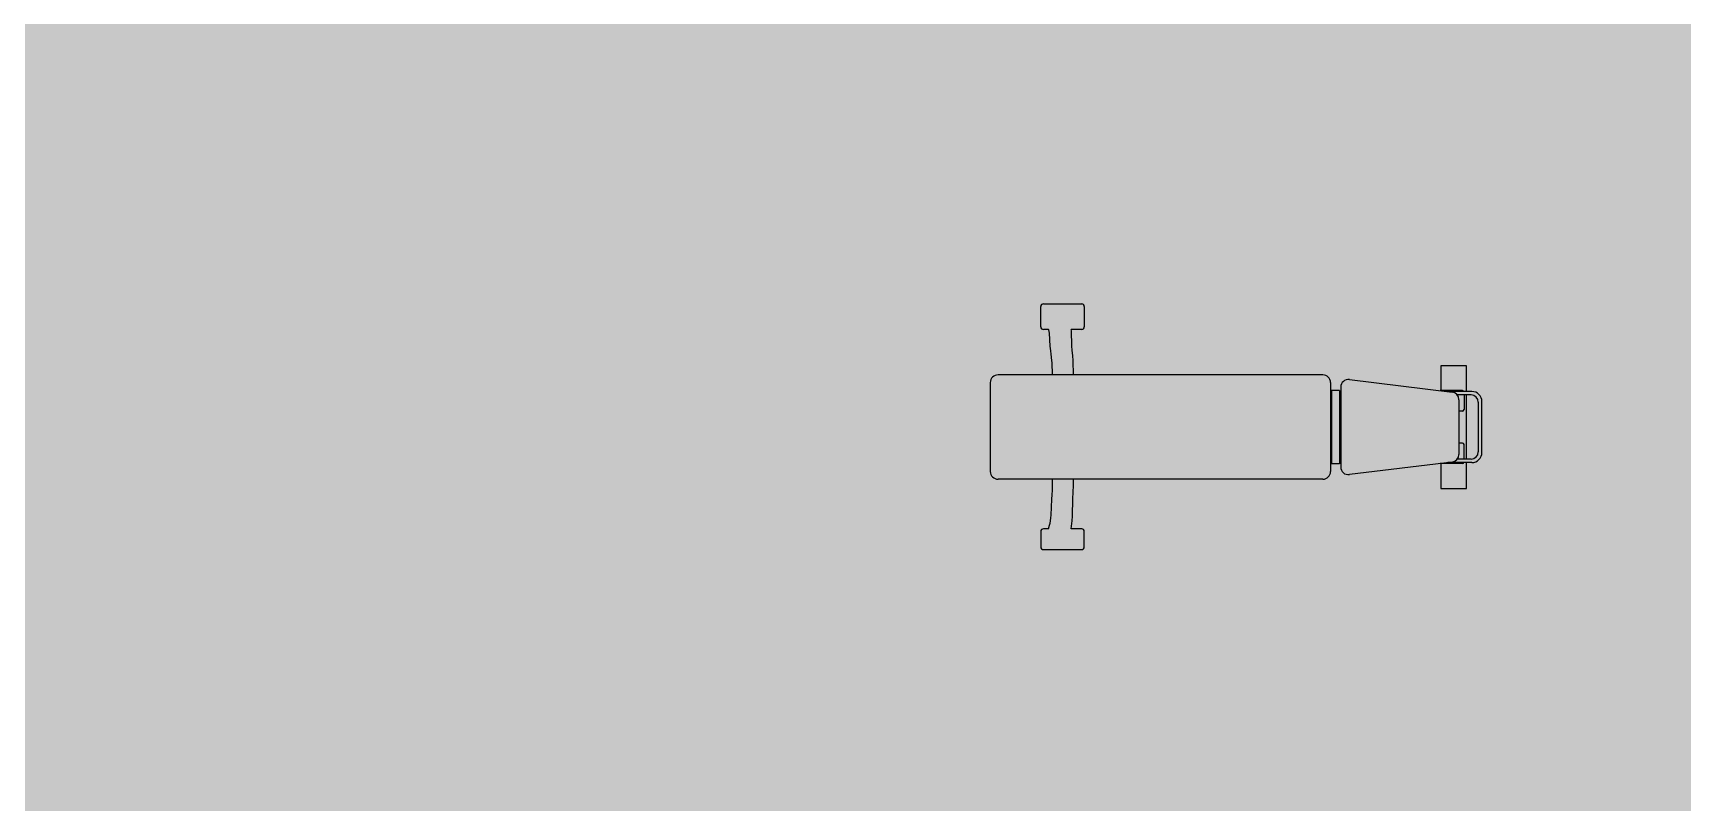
# Model space of a CAD drawing. Header units: centimetres. Extents: x 0 to 1099704, y -139216 to 99734.
# Drawn here: x 909275.9 to 909682.9, y 10360.3 to 10550.1 of the extents above; entities that cross this region are included whole.
import ezdxf

# ---------------------------------------------------------------- set-up
doc = ezdxf.new("R2010")
doc.units = ezdxf.units.CM
doc.header["$LTSCALE"] = 4
doc.layers.add('0.2', color=2, linetype='Continuous')
doc.layers.add('0.4', color=4, linetype='Continuous')

msp = doc.modelspace()

# ---------------------------------------------------------------- hatches: boundary and pattern name
at = {"layer": '0.4', "true_color": 0xf8f3ec}
h = msp.add_hatch(color=7, dxfattribs=at)
h.dxf.hatch_style = 1
h.paths.add_polyline_path([(917643.755, 6257.497), (917643.755, 15479.046), (896254.948, 15479.046), (896254.948, 6257.497)])

# ---------------------------------------------------------------- linework, layer by layer
at = {"layer": '0.2'}
for p, q in [((909524.447, 10477.542), (909524.447, 10482.592)), ((909525.078, 10483.223), (909534.546, 10483.223)), ((909535.177, 10482.592), (909535.177, 10477.542)), ((909526.383, 10476.911), (909525.078, 10476.911)), ((909526.419, 10476.801), (909526.383, 10476.911)), ((909526.525, 10476.432), (909526.419, 10476.801)), ((909526.628, 10476.02), (909526.525, 10476.432)), ((909526.739, 10472.757), (909526.628, 10476.02)), ((909534.546, 10476.911), (909531.948, 10476.911)), ((909531.991, 10476.59), (909531.948, 10476.911)), ((909532.115, 10472.821), (909531.991, 10476.59)), ((909526.845, 10472.182), (909526.739, 10472.757)), ((909526.937, 10471.599), (909526.845, 10472.182)), ((909532.222, 10471.748), (909532.115, 10472.821)), ((909527.041, 10470.815), (909526.937, 10471.599)), ((909527.123, 10470.074), (909527.041, 10470.815)), ((909527.206, 10469.152), (909527.123, 10470.074)), ((909527.284, 10468.752), (909527.206, 10469.152)), ((909527.375, 10465.678), (909527.284, 10468.752)), ((909532.325, 10470.49), (909532.222, 10471.748)), ((909532.407, 10469.181), (909532.325, 10470.49)), ((909532.524, 10465.678), (909532.407, 10469.181)), ((909629.476, 10467.965), (909623.164, 10467.965)), ((909623.164, 10467.965), (909623.164, 10461.805)), ((909629.476, 10461.598), (909629.476, 10467.965)), ((909512.001, 10463.784), (909512.001, 10441.851)), ((909594.018, 10465.678), (909513.894, 10465.678)), ((909595.911, 10463.784), (909595.911, 10441.851)), ((909600.559, 10464.55), (909625.919, 10461.444)), ((909596.176, 10461.803), (909596.176, 10443.767)), ((909598.109, 10461.803), (909596.176, 10461.803)), ((909598.109, 10461.803), (909598.109, 10443.767)), ((909598.436, 10462.67), (909598.436, 10442.965)), ((909628.468, 10461.805), (909622.971, 10461.805)), ((909630.738, 10461.598), (909624.66, 10461.598)), ((909630.592, 10460.737), (909627.176, 10460.737)), ((909628.845, 10460.737), (909628.845, 10457.133)), ((909629.476, 10444.922), (909629.476, 10460.737)), ((909627.583, 10459.565), (909627.583, 10446.07)), ((909628.468, 10456.756), (909627.583, 10456.756)), ((909632.36, 10458.97), (909632.36, 10446.689)), ((909633.263, 10446.585), (909633.263, 10459.074)), ((909628.468, 10448.879), (909627.583, 10448.879)), ((909628.845, 10444.922), (909628.845, 10448.502)), ((909598.109, 10443.767), (909596.176, 10443.767)), ((909625.919, 10444.191), (909600.559, 10441.086)), ((909628.468, 10443.83), (909622.971, 10443.83)), ((909623.164, 10443.83), (909623.164, 10437.67)), ((909630.738, 10444.061), (909624.854, 10444.061)), ((909630.592, 10444.922), (909627.195, 10444.922)), ((909629.476, 10437.67), (909629.476, 10444.061)), ((909594.018, 10439.958), (909513.894, 10439.958)), ((909527.358, 10438.761), (909527.375, 10439.958)), ((909532.508, 10438.499), (909532.524, 10439.958)), ((909527.144, 10435.027), (909527.233, 10436.098)), ((909527.233, 10436.098), (909527.304, 10437.265)), ((909527.304, 10437.265), (909527.358, 10438.761)), ((909532.378, 10435.206), (909532.452, 10436.661)), ((909532.452, 10436.661), (909532.508, 10438.499)), ((909623.164, 10437.67), (909629.476, 10437.67)), ((909527.048, 10431.113), (909527.144, 10435.027)), ((909532.283, 10430.831), (909532.378, 10435.206)), ((909526.383, 10427.712), (909525.078, 10427.712)), ((909526.383, 10427.712), (909526.622, 10428.577)), ((909526.622, 10428.577), (909526.738, 10429.115)), ((909526.738, 10429.115), (909526.84, 10429.663)), ((909526.84, 10429.663), (909526.955, 10430.402)), ((909526.955, 10430.402), (909527.048, 10431.113)), ((909531.948, 10427.712), (909532.178, 10429.665)), ((909534.546, 10427.712), (909531.948, 10427.712)), ((909532.178, 10429.665), (909532.283, 10430.831)), ((909524.447, 10427.081), (909524.447, 10423.223)), ((909535.177, 10423.223), (909535.177, 10427.081)), ((909525.078, 10422.592), (909534.546, 10422.592))]:
    msp.add_line(p, q, dxfattribs=at)
for centre, radius, start, end in [((909525.078, 10482.592), 0.631, 90, 180), ((909534.546, 10482.592), 0.631, 0.00001, 90.00001), ((909525.078, 10477.542), 0.631, 180, 270.00001), ((909534.546, 10477.542), 0.631, 270.00001, 0.00001), ((909513.894, 10463.784), 1.893, 90, 180), ((909594.018, 10463.784), 1.893, 0.00001, 90.00001), ((909600.329, 10462.67), 1.893, 83.01895, 180.00001), ((909625.689, 10459.565), 1.893, 0.00001, 83.01895), ((909628.468, 10461.428), 0.377, 26.84356, 90.00001), ((909630.592, 10458.97), 1.767, 0.00001, 90.00001), ((909630.738, 10459.074), 2.525, 0.00001, 90.00001), ((909628.468, 10457.133), 0.377, 270.00001, 0.00001), ((909628.468, 10448.502), 0.377, 0.00001, 90.00001), ((909625.689, 10446.07), 1.893, 276.98107, 0.00001), ((909628.468, 10444.207), 0.377, 270.00001, 337.13174), ((909630.592, 10446.689), 1.767, 270.00001, 0.00001), ((909630.738, 10446.585), 2.525, 270.00001, 0.00001), ((909513.894, 10441.851), 1.893, 180, 270.00001), ((909594.018, 10441.851), 1.893, 270.00001, 0.00001), ((909600.329, 10442.965), 1.893, 180, 276.98107), ((909525.078, 10427.081), 0.631, 90, 180), ((909534.546, 10427.081), 0.631, 0.00001, 90.00001), ((909525.078, 10423.223), 0.631, 180, 270.00001), ((909534.546, 10423.223), 0.631, 270.00001, 0.00001)]:
    msp.add_arc(centre, radius, start, end, dxfattribs=at)

doc.saveas('drawing.dxf')
